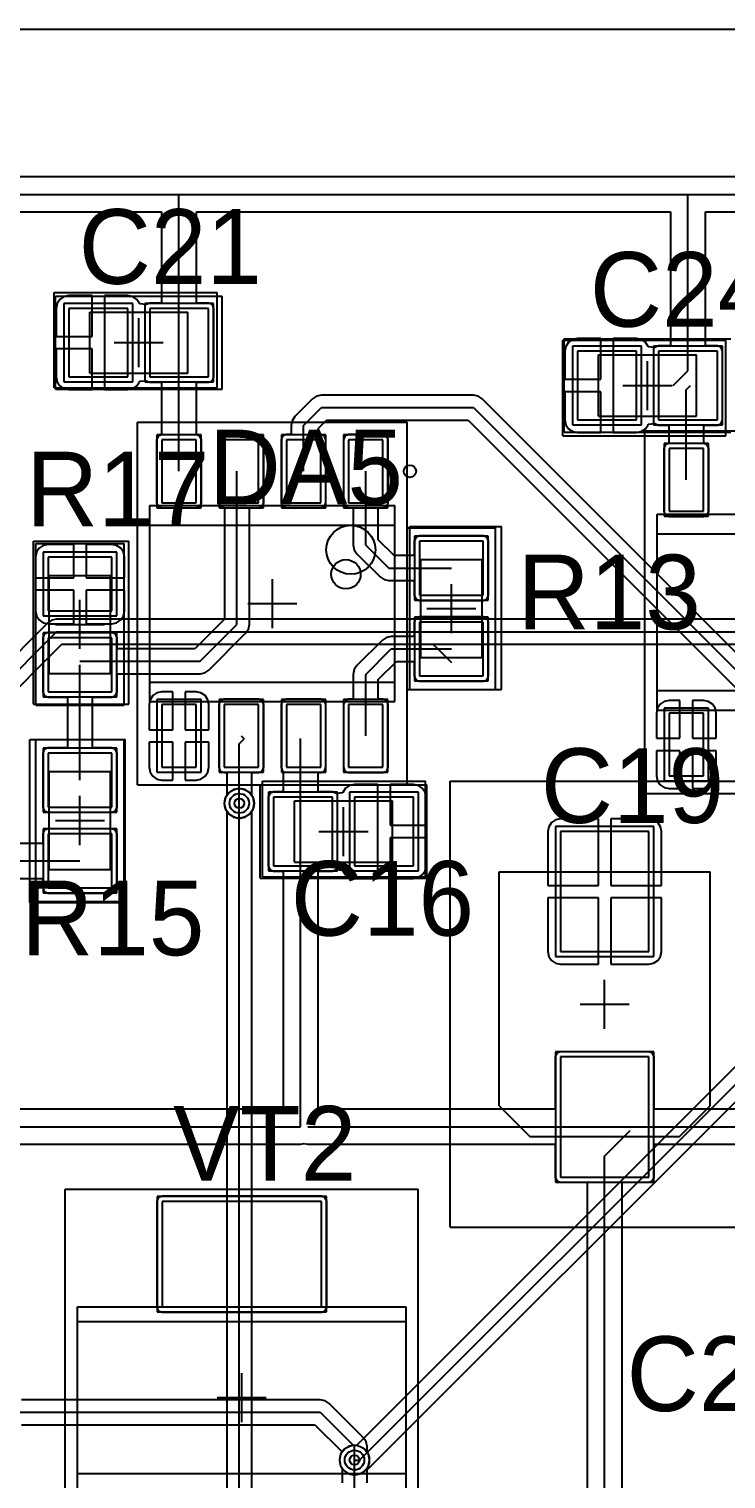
# Model space of a CAD drawing. Header units: millimetres. Extents: x 33 to 142, y 42 to 97.
# Drawn here: x 56.46 to 70.68, y 66.81 to 96.4 of the extents above; entities that cross this region are included whole.
import ezdxf

# ---------------------------------------------------------------- set-up
doc = ezdxf.new("R2010")
doc.units = ezdxf.units.MM
for name, color, linetype in [('BottomLayer', 5, 'Continuous'), ('BottomSolder', 6, 'Continuous'), ('Mechanical13', 56, 'Continuous'), ('Mechanical15', 56, 'Continuous'), ('MultiLayer', 9, 'Continuous'), ('TopLayer', 1, 'Continuous'), ('TopOverlay', 2, 'Continuous'), ('TopPaste', 8, 'Continuous'), ('TopSolder', 216, 'Continuous'), ('ViaHoleLayer', 16, 'Continuous')]:
    doc.layers.add(name, color=color, linetype=linetype)

msp = doc.modelspace()

# ---------------------------------------------------------------- linework, layer by layer
at = {"layer": 'BottomLayer'}
for p, q in [((39.275, 96.4), (94.9, 96.4)), ((56.927, 84.335), (56.845, 84.28)), ((57.025, 84.355), (56.927, 84.335)), ((71.055, 84.355), (57.025, 84.355)), ((56.845, 84.28), (48.032, 75.468)), ((48.212, 75.287), (57.025, 84.1)), ((57.025, 84.1), (72.6, 84.1)), ((48.393, 75.107), (57.131, 83.845)), ((57.131, 83.845), (70.924, 83.845)), ((60.534, 80.816), (60.467, 80.717)), ((60.633, 80.883), (60.534, 80.816)), ((60.75, 80.906), (60.633, 80.883)), ((60.867, 80.883), (60.75, 80.906)), ((60.966, 80.816), (60.867, 80.883)), ((61.033, 80.717), (60.966, 80.816)), ((60.467, 80.717), (60.444, 80.6)), ((60.444, 80.6), (60.467, 80.483)), ((60.467, 80.483), (60.495, 80.441)), ((60.75, 66.5), (60.75, 80.6)), ((61.005, 80.441), (61.033, 80.483)), ((61.056, 80.6), (61.033, 80.717)), ((61.033, 80.483), (61.056, 80.6)), ((60.495, 80.441), (60.495, 66.5)), ((61.005, 66.606), (61.005, 80.441)), ((72.12, 76.481), (63.138, 67.498)), ((63.2, 67.2), (72.375, 76.375)), ((63.38, 67.02), (72.555, 76.195)), ((62.983, 67.483), (62.884, 67.416)), ((63.1, 67.506), (62.983, 67.483)), ((63.138, 67.498), (63.1, 67.506)), ((62.817, 67.317), (62.794, 67.2)), ((62.794, 67.2), (62.817, 67.083)), ((62.884, 67.416), (62.817, 67.317)), ((63.1, 67.2), (63.2, 67.2)), ((62.817, 67.083), (62.884, 66.984)), ((62.884, 66.984), (62.983, 66.917)), ((62.983, 66.917), (63.1, 66.894)), ((63.1, 66.894), (63.217, 66.917)), ((63.217, 66.917), (63.283, 66.962)), ((63.283, 66.962), (63.297, 66.965)), ((63.297, 66.965), (63.38, 67.02))]:
    msp.add_line(p, q, dxfattribs=at)
for centre in [(60.75, 80.6), (63.1, 67.2)]:
    msp.add_circle(centre, 0.2, dxfattribs=at)
at = {"layer": 'BottomSolder'}
for centre in [(60.75, 80.6), (63.1, 67.2)]:
    msp.add_circle(centre, 0.302, dxfattribs=at)
at = {"layer": 'Mechanical13'}
for p, q in [((57.7, 90.625), (59.7, 90.625)), ((57.7, 89.375), (57.7, 90.625)), ((59.7, 89.375), (59.7, 90.625)), ((68.075, 89.75), (70.075, 89.75)), ((68.075, 88.5), (68.075, 89.75)), ((70.075, 88.5), (70.075, 89.75)), ((57.7, 89.375), (59.7, 89.375)), ((68.075, 88.5), (70.075, 88.5)), ((58.925, 82.675), (58.925, 86.675)), ((58.925, 86.675), (63.925, 86.675)), ((63.925, 82.675), (63.925, 86.675)), ((69.27, 82.5), (69.27, 86.5)), ((69.27, 86.5), (74.27, 86.5)), ((64.45, 83.575), (64.45, 85.575)), ((64.45, 85.575), (65.7, 85.575)), ((65.7, 83.575), (65.7, 85.575)), ((56.875, 83.25), (56.875, 85.25)), ((56.875, 85.25), (58.125, 85.25)), ((58.125, 83.25), (58.125, 85.25)), ((64.45, 83.575), (65.7, 83.575)), ((56.875, 83.25), (58.125, 83.25)), ((58.925, 82.675), (63.925, 82.675)), ((69.27, 82.5), (74.27, 82.5)), ((56.875, 81.25), (58.125, 81.25)), ((56.875, 79.25), (56.875, 81.25)), ((58.125, 79.25), (58.125, 81.25)), ((61.875, 80.65), (63.875, 80.65)), ((61.875, 79.4), (61.875, 80.65)), ((63.875, 79.4), (63.875, 80.65)), ((61.875, 79.4), (63.875, 79.4)), ((56.875, 79.25), (58.125, 79.25)), ((66.05, 79.2), (70.35, 79.2)), ((66.05, 74.425), (66.05, 79.2)), ((70.35, 74.425), (70.35, 79.2)), ((66.05, 74.425), (66.675, 73.8)), ((69.725, 73.8), (70.35, 74.425)), ((66.675, 73.8), (69.725, 73.8)), ((57.45, 66.625), (57.45, 70.325)), ((57.45, 70.325), (64.15, 70.325)), ((64.15, 66.625), (64.15, 70.325))]:
    msp.add_line(p, q, dxfattribs=at)
msp.add_circle((63.025, 85.775), 0.5, dxfattribs=at)
at = {"layer": 'Mechanical15'}
for p, q in [((57, 90.95), (60.4, 90.95)), ((57, 89.05), (57, 90.95)), ((60.4, 89.05), (60.4, 90.95)), ((58.7, 89.5), (58.7, 90.5)), ((58.2, 90), (59.2, 90)), ((67.375, 90.075), (70.775, 90.075)), ((67.375, 88.175), (67.375, 90.075)), ((69.075, 88.625), (69.075, 89.625)), ((68.575, 89.125), (69.575, 89.125)), ((57, 89.05), (60.4, 89.05)), ((58.675, 80.975), (58.675, 88.375)), ((58.675, 88.375), (64.175, 88.375)), ((64.175, 80.975), (64.175, 88.375)), ((67.375, 88.175), (70.775, 88.175)), ((69.02, 80.8), (69.02, 88.2)), ((69.02, 88.2), (74.52, 88.2)), ((64.175, 82.925), (64.175, 86.225)), ((64.175, 86.225), (65.975, 86.225)), ((65.975, 82.925), (65.975, 86.225)), ((56.6, 82.6), (56.6, 85.9)), ((56.6, 85.9), (58.4, 85.9)), ((58.4, 82.6), (58.4, 85.9)), ((61.425, 84.175), (61.425, 85.175)), ((65.075, 84.075), (65.075, 85.075)), ((57.5, 83.75), (57.5, 84.75)), ((60.925, 84.675), (61.925, 84.675)), ((64.575, 84.575), (65.575, 84.575)), ((57, 84.25), (58, 84.25)), ((64.175, 82.925), (65.975, 82.925)), ((56.6, 82.6), (58.4, 82.6)), ((56.6, 81.9), (58.4, 81.9)), ((56.6, 78.6), (56.6, 81.9)), ((58.4, 78.6), (58.4, 81.9)), ((58.675, 80.975), (64.175, 80.975)), ((61.175, 80.975), (64.575, 80.975)), ((61.175, 79.075), (61.175, 80.975)), ((64.575, 79.075), (64.575, 80.975)), ((65.05, 71.95), (65.05, 81.05)), ((65.05, 81.05), (71.35, 81.05)), ((69.02, 80.8), (74.52, 80.8)), ((57.5, 79.75), (57.5, 80.75)), ((62.875, 79.525), (62.875, 80.525)), ((57, 80.25), (58, 80.25)), ((62.375, 80.025), (63.375, 80.025)), ((61.175, 79.075), (64.575, 79.075)), ((56.6, 78.6), (58.4, 78.6)), ((68.2, 76), (68.2, 77)), ((67.7, 76.5), (68.7, 76.5)), ((57.2, 64.225), (57.2, 72.725)), ((57.2, 72.725), (64.4, 72.725)), ((64.4, 64.225), (64.4, 72.725)), ((65.05, 71.95), (71.35, 71.95)), ((60.8, 67.975), (60.8, 68.975)), ((60.3, 68.475), (61.3, 68.475))]:
    msp.add_line(p, q, dxfattribs=at)
at = {"layer": 'MultiLayer'}
for centre in [(60.75, 80.6), (63.1, 67.2)]:
    msp.add_circle(centre, 0.2, dxfattribs=at)
at = {"layer": 'TopLayer'}
for p, q in [((39.275, 96.4), (94.9, 96.4)), ((74.475, 93.382), (50.375, 93.382)), ((50.375, 93.025), (59.52, 93.025)), ((59.52, 87.375), (59.52, 93.025)), ((59.52, 93.025), (69.9, 93.025)), ((69.9, 93.025), (74.475, 93.025)), ((69.9, 89.425), (69.9, 93.025)), ((50.523, 92.668), (59.163, 92.668)), ((59.163, 92.668), (59.163, 90.808)), ((59.877, 90.808), (59.877, 92.668)), ((59.877, 92.668), (69.543, 92.668)), ((69.543, 92.668), (69.543, 89.933)), ((70.257, 89.933), (70.257, 92.668)), ((70.257, 92.668), (74.327, 92.668)), ((57.092, 90.883), (57.036, 90.799)), ((57.176, 90.939), (57.092, 90.883)), ((57.275, 90.959), (57.176, 90.939)), ((57.748, 90.959), (57.275, 90.959)), ((57.748, 90.127), (57.748, 90.959)), ((58.475, 90.959), (58.002, 90.959)), ((58.002, 90.959), (58.002, 90)), ((58.574, 90.939), (58.475, 90.959)), ((58.658, 90.883), (58.574, 90.939)), ((58.714, 90.799), (58.658, 90.883)), ((57.036, 90.799), (57.016, 90.7)), ((57.016, 90.7), (57.016, 90.127)), ((58.475, 90.7), (57.275, 90.7)), ((57.275, 90.7), (57.275, 89.3)), ((58.475, 89.3), (58.475, 90.7)), ((58.716, 90.789), (58.714, 90.799)), ((58.848, 90.776), (58.716, 90.789)), ((58.925, 90.808), (58.848, 90.777)), ((58.848, 90.777), (58.848, 90.776)), ((59.163, 90.808), (58.925, 90.808)), ((60.125, 90.7), (58.925, 90.7)), ((58.925, 90.7), (58.925, 89.3)), ((60.125, 90.808), (59.877, 90.808)), ((60.202, 90.777), (60.125, 90.808)), ((60.125, 89.3), (60.125, 90.7)), ((60.233, 90.7), (60.202, 90.777)), ((60.233, 89.3), (60.233, 90.7)), ((57.016, 90.127), (57.748, 90.127)), ((58.002, 90), (58.002, 89.041)), ((67.467, 90.008), (67.411, 89.924)), ((67.551, 90.064), (67.467, 90.008)), ((67.65, 90.084), (67.551, 90.064)), ((68.123, 90.084), (67.65, 90.084)), ((68.123, 89.252), (68.123, 90.084)), ((68.85, 90.084), (68.377, 90.084)), ((68.377, 90.084), (68.377, 89.125)), ((68.949, 90.064), (68.85, 90.084)), ((69.033, 90.008), (68.949, 90.064)), ((69.089, 89.924), (69.033, 90.008)), ((57.748, 89.873), (57.016, 89.873)), ((57.016, 89.873), (57.016, 89.3)), ((57.748, 89.041), (57.748, 89.873)), ((67.411, 89.924), (67.391, 89.825)), ((67.391, 89.825), (67.391, 89.252)), ((68.85, 89.825), (67.65, 89.825)), ((67.65, 89.825), (67.65, 88.425)), ((68.85, 88.425), (68.85, 89.825)), ((69.091, 89.914), (69.089, 89.924)), ((69.223, 89.901), (69.091, 89.914)), ((69.3, 89.933), (69.223, 89.902)), ((69.223, 89.902), (69.223, 89.901)), ((69.543, 89.933), (69.3, 89.933)), ((70.5, 89.825), (69.3, 89.825)), ((69.3, 89.825), (69.3, 88.425)), ((70.5, 89.933), (70.257, 89.933)), ((70.577, 89.902), (70.5, 89.933)), ((70.5, 88.425), (70.5, 89.825)), ((70.608, 89.825), (70.577, 89.902)), ((70.608, 88.425), (70.608, 89.825)), ((69.6, 89.125), (69.9, 89.425)), ((57.016, 89.3), (57.036, 89.201)), ((57.036, 89.201), (57.092, 89.117)), ((57.092, 89.117), (57.176, 89.061)), ((57.176, 89.061), (57.275, 89.041)), ((57.275, 89.3), (58.475, 89.3)), ((58.475, 89.041), (58.574, 89.061)), ((58.574, 89.061), (58.658, 89.117)), ((58.658, 89.117), (58.714, 89.201)), ((58.714, 89.201), (58.716, 89.211)), ((58.716, 89.211), (58.848, 89.224)), ((58.848, 89.224), (58.848, 89.223)), ((58.848, 89.223), (58.925, 89.192)), ((58.925, 89.3), (60.125, 89.3)), ((58.925, 89.192), (59.163, 89.192)), ((59.163, 89.192), (59.163, 88.12)), ((59.877, 88.12), (59.877, 89.192)), ((59.877, 89.192), (60.125, 89.192)), ((60.125, 89.192), (60.202, 89.223)), ((60.202, 89.223), (60.233, 89.3)), ((67.391, 89.252), (68.123, 89.252)), ((68.377, 89.125), (68.377, 88.166)), ((69.865, 89.04), (69.95, 89.125)), ((57.275, 89.041), (57.748, 89.041)), ((58.002, 89.041), (58.475, 89.041)), ((62.245, 88.855), (61.88, 88.49)), ((62.327, 88.91), (62.245, 88.855)), ((62.425, 88.93), (62.327, 88.91)), ((65.525, 88.93), (62.425, 88.93)), ((65.623, 88.91), (65.525, 88.93)), ((65.705, 88.855), (65.623, 88.91)), ((71.315, 83.245), (65.705, 88.855)), ((68.123, 88.998), (67.391, 88.998)), ((67.391, 88.998), (67.391, 88.425)), ((68.123, 88.166), (68.123, 88.998)), ((69.865, 87.2), (69.865, 89.04)), ((61.88, 88.49), (61.825, 88.408)), ((62.06, 88.31), (62.425, 88.675)), ((62.425, 88.675), (65.525, 88.675)), ((65.525, 88.675), (71.135, 83.065)), ((61.825, 88.408), (61.805, 88.31)), ((61.805, 88.31), (61.805, 88.123)), ((62.06, 87.375), (62.06, 88.31)), ((62.361, 88.25), (62.531, 88.42)), ((62.41, 88.123), (62.361, 88.25)), ((62.531, 88.42), (65.419, 88.42)), ((65.419, 88.42), (70.88, 82.959)), ((67.391, 88.425), (67.411, 88.326)), ((67.411, 88.326), (67.467, 88.242)), ((67.467, 88.242), (67.551, 88.186)), ((67.551, 88.186), (67.65, 88.166)), ((67.65, 88.425), (68.85, 88.425)), ((68.85, 88.166), (68.949, 88.186)), ((68.949, 88.186), (69.033, 88.242)), ((69.033, 88.242), (69.089, 88.326)), ((69.089, 88.326), (69.091, 88.336)), ((69.091, 88.336), (69.223, 88.349)), ((69.223, 88.349), (69.223, 88.348)), ((69.223, 88.348), (69.3, 88.317)), ((69.3, 88.425), (70.5, 88.425)), ((69.3, 88.317), (69.508, 88.317)), ((69.508, 88.317), (69.508, 87.945)), ((70.222, 87.945), (70.222, 88.317)), ((70.222, 88.317), (70.5, 88.317)), ((70.5, 88.317), (70.577, 88.348)), ((70.577, 88.348), (70.608, 88.425)), ((59.093, 88.092), (59.062, 88.015)), ((59.062, 88.015), (59.062, 86.735)), ((59.163, 88.12), (59.093, 88.092)), ((59.17, 88.015), (59.17, 86.735)), ((59.87, 88.015), (59.17, 88.015)), ((59.87, 86.735), (59.87, 88.015)), ((59.947, 88.092), (59.877, 88.12)), ((59.978, 88.015), (59.947, 88.092)), ((59.978, 86.735), (59.978, 88.015)), ((60.363, 88.092), (60.332, 88.015)), ((60.332, 88.015), (60.332, 86.735)), ((60.44, 88.123), (60.363, 88.092)), ((61.14, 88.123), (60.44, 88.123)), ((60.44, 88.015), (60.44, 86.735)), ((61.14, 88.015), (60.44, 88.015)), ((61.217, 88.092), (61.14, 88.123)), ((61.14, 86.735), (61.14, 88.015)), ((61.248, 88.015), (61.217, 88.092)), ((61.248, 86.735), (61.248, 88.015)), ((61.633, 88.092), (61.602, 88.015)), ((61.602, 88.015), (61.602, 86.735)), ((61.71, 88.123), (61.633, 88.092)), ((61.805, 88.123), (61.71, 88.123)), ((61.71, 88.015), (61.71, 86.735)), ((62.41, 88.015), (61.71, 88.015)), ((62.487, 88.092), (62.41, 88.123)), ((62.41, 86.735), (62.41, 88.015)), ((62.518, 88.015), (62.487, 88.092)), ((62.518, 86.735), (62.518, 88.015)), ((62.903, 88.092), (62.872, 88.015)), ((62.872, 88.015), (62.872, 86.735)), ((62.98, 88.123), (62.903, 88.092)), ((63.68, 88.123), (62.98, 88.123)), ((62.98, 88.015), (62.98, 86.735)), ((63.68, 88.015), (62.98, 88.015)), ((63.757, 88.092), (63.68, 88.123)), ((63.68, 86.735), (63.68, 88.015)), ((63.788, 88.015), (63.757, 88.092)), ((63.788, 86.735), (63.788, 88.015)), ((67.65, 88.166), (68.123, 88.166)), ((68.377, 88.166), (68.85, 88.166)), ((69.438, 87.917), (69.407, 87.84)), ((69.508, 87.945), (69.438, 87.917)), ((70.292, 87.917), (70.222, 87.945)), ((70.323, 87.84), (70.292, 87.917)), ((69.407, 87.84), (69.407, 86.56)), ((69.515, 87.84), (69.515, 86.56)), ((70.215, 87.84), (69.515, 87.84)), ((70.215, 86.56), (70.215, 87.84)), ((70.323, 86.56), (70.323, 87.84)), ((60.7, 84.25), (60.7, 87.375)), ((63.33, 85.87), (63.33, 87.375)), ((59.062, 86.735), (59.093, 86.658)), ((59.17, 86.735), (59.87, 86.735)), ((59.947, 86.658), (59.978, 86.735)), ((60.332, 86.735), (60.363, 86.658)), ((60.44, 86.735), (61.14, 86.735)), ((61.217, 86.658), (61.248, 86.735)), ((61.602, 86.735), (61.633, 86.658)), ((61.71, 86.735), (62.41, 86.735)), ((62.487, 86.658), (62.518, 86.735)), ((62.872, 86.735), (62.903, 86.658)), ((62.98, 86.735), (63.68, 86.735)), ((63.757, 86.658), (63.788, 86.735)), ((59.093, 86.658), (59.17, 86.627)), ((59.17, 86.627), (59.87, 86.627)), ((59.87, 86.627), (59.947, 86.658)), ((60.363, 86.658), (60.44, 86.627)), ((60.44, 86.627), (60.445, 86.627)), ((60.445, 86.627), (60.445, 84.356)), ((60.955, 84.25), (60.955, 86.627)), ((60.955, 86.627), (61.14, 86.627)), ((61.14, 86.627), (61.217, 86.658)), ((61.633, 86.658), (61.71, 86.627)), ((61.71, 86.627), (62.41, 86.627)), ((62.41, 86.627), (62.487, 86.658)), ((62.903, 86.658), (62.98, 86.627)), ((62.98, 86.627), (63.075, 86.627)), ((63.075, 86.627), (63.075, 85.87)), ((63.585, 85.976), (63.585, 86.627)), ((63.585, 86.627), (63.68, 86.627)), ((63.68, 86.627), (63.757, 86.658)), ((69.407, 86.56), (69.438, 86.483)), ((69.438, 86.483), (69.515, 86.452)), ((69.515, 86.56), (70.215, 86.56)), ((69.515, 86.452), (70.215, 86.452)), ((70.215, 86.452), (70.292, 86.483)), ((70.292, 86.483), (70.323, 86.56)), ((56.667, 85.808), (56.611, 85.724)), ((56.751, 85.864), (56.667, 85.808)), ((56.85, 85.884), (56.751, 85.864)), ((57.373, 85.884), (56.85, 85.884)), ((57.373, 85.202), (57.373, 85.884)), ((58.15, 85.884), (57.627, 85.884)), ((57.627, 85.884), (57.627, 85.202)), ((58.249, 85.864), (58.15, 85.884)), ((58.333, 85.808), (58.249, 85.864)), ((58.389, 85.724), (58.333, 85.808)), ((63.075, 85.87), (63.095, 85.772)), ((63.33, 85.87), (63.8, 85.4)), ((63.906, 85.655), (63.585, 85.976)), ((64.348, 86.027), (64.317, 85.95)), ((64.317, 85.95), (64.317, 85.655)), ((64.425, 86.058), (64.348, 86.027)), ((65.725, 86.058), (64.425, 86.058)), ((65.725, 85.95), (64.425, 85.95)), ((64.425, 85.95), (64.425, 84.85)), ((65.802, 86.027), (65.725, 86.058)), ((65.725, 84.85), (65.725, 85.95)), ((65.833, 85.95), (65.802, 86.027)), ((65.833, 84.85), (65.833, 85.95)), ((56.611, 85.724), (56.591, 85.625)), ((56.591, 85.625), (56.591, 85.202)), ((56.85, 85.625), (56.85, 84.525)), ((58.15, 85.625), (56.85, 85.625)), ((58.15, 84.525), (58.15, 85.625)), ((58.409, 85.625), (58.389, 85.724)), ((58.409, 85.202), (58.409, 85.625)), ((63.095, 85.772), (63.15, 85.69)), ((63.15, 85.69), (63.62, 85.22)), ((64.317, 85.655), (63.906, 85.655)), ((63.62, 85.22), (63.702, 85.165)), ((63.8, 85.4), (65.075, 85.4)), ((56.591, 85.202), (57.373, 85.202)), ((57.373, 84.948), (56.591, 84.948)), ((56.591, 84.948), (56.591, 84.525)), ((57.373, 84.266), (57.373, 84.948)), ((57.627, 85.202), (58.409, 85.202)), ((58.409, 84.948), (57.627, 84.948)), ((57.627, 84.948), (57.627, 84.266)), ((58.409, 84.525), (58.409, 84.948)), ((63.702, 85.165), (63.8, 85.145)), ((63.8, 85.145), (64.317, 85.145)), ((64.317, 85.145), (64.317, 84.85)), ((64.317, 84.85), (64.348, 84.773)), ((64.348, 84.773), (64.425, 84.742)), ((64.425, 84.85), (65.725, 84.85)), ((64.425, 84.742), (65.725, 84.742)), ((65.725, 84.742), (65.802, 84.773)), ((65.802, 84.773), (65.833, 84.85)), ((56.591, 84.525), (56.611, 84.426)), ((56.611, 84.426), (56.667, 84.342)), ((56.667, 84.342), (56.751, 84.286)), ((56.85, 84.525), (58.15, 84.525)), ((58.249, 84.286), (58.333, 84.342)), ((58.333, 84.342), (58.389, 84.426)), ((58.389, 84.426), (58.409, 84.525)), ((60.445, 84.356), (59.844, 83.755)), ((64.348, 84.377), (64.317, 84.3)), ((64.425, 84.408), (64.348, 84.377)), ((65.725, 84.408), (64.425, 84.408)), ((65.802, 84.377), (65.725, 84.408)), ((65.833, 84.3), (65.802, 84.377)), ((56.773, 84.052), (56.742, 83.975)), ((56.751, 84.286), (56.85, 84.266)), ((56.85, 84.083), (56.773, 84.052)), ((56.85, 84.266), (57.373, 84.266)), ((58.15, 84.083), (56.85, 84.083)), ((57.627, 84.266), (58.15, 84.266)), ((58.15, 84.266), (58.249, 84.286)), ((58.227, 84.052), (58.15, 84.083)), ((58.258, 83.975), (58.227, 84.052)), ((59.95, 83.5), (60.7, 84.25)), ((60.13, 83.32), (60.88, 84.07)), ((60.88, 84.07), (60.935, 84.152)), ((60.935, 84.152), (60.955, 84.25)), ((64.317, 84.3), (64.317, 84.005)), ((65.725, 84.3), (64.425, 84.3)), ((64.425, 84.3), (64.425, 83.2)), ((65.725, 83.2), (65.725, 84.3)), ((65.833, 83.2), (65.833, 84.3)), ((56.742, 83.975), (56.742, 82.875)), ((56.85, 83.975), (56.85, 82.875)), ((58.15, 83.975), (56.85, 83.975)), ((58.15, 82.875), (58.15, 83.975)), ((58.258, 83.755), (58.258, 83.975)), ((59.844, 83.755), (58.258, 83.755)), ((63.67, 83.93), (63.15, 83.41)), ((63.33, 83.23), (63.85, 83.75)), ((63.752, 83.985), (63.67, 83.93)), ((63.85, 84.005), (63.752, 83.985)), ((64.317, 84.005), (63.85, 84.005)), ((63.85, 83.75), (64.8, 83.75)), ((64.7, 83.85), (64.8, 83.75)), ((64.8, 83.75), (65.075, 83.75)), ((64.8, 83.75), (65.075, 83.475)), ((57.5, 83.5), (59.95, 83.5)), ((63.585, 83.124), (63.956, 83.495)), ((63.956, 83.495), (64.317, 83.495)), ((64.317, 83.495), (64.317, 83.2)), ((57.5, 81.075), (57.5, 83.425)), ((58.258, 82.875), (58.258, 83.245)), ((58.258, 83.245), (59.95, 83.245)), ((59.95, 83.245), (60.048, 83.265)), ((60.048, 83.265), (60.13, 83.32)), ((63.095, 83.328), (63.075, 83.23)), ((63.075, 83.23), (63.075, 82.723)), ((63.15, 83.41), (63.095, 83.328)), ((63.33, 81.975), (63.33, 83.23)), ((64.317, 83.2), (64.348, 83.123)), ((64.425, 83.2), (65.725, 83.2)), ((65.802, 83.123), (65.833, 83.2)), ((56.742, 82.875), (56.773, 82.798)), ((56.85, 82.875), (58.15, 82.875)), ((58.227, 82.798), (58.258, 82.875)), ((59.071, 82.854), (58.987, 82.798)), ((59.17, 82.874), (59.071, 82.854)), ((59.393, 82.874), (59.17, 82.874)), ((59.393, 82.102), (59.393, 82.874)), ((59.87, 82.874), (59.647, 82.874)), ((59.647, 82.874), (59.647, 82.102)), ((59.969, 82.854), (59.87, 82.874)), ((60.053, 82.798), (59.969, 82.854)), ((63.585, 82.723), (63.585, 83.124)), ((64.348, 83.123), (64.425, 83.092)), ((64.425, 83.092), (65.725, 83.092)), ((65.725, 83.092), (65.802, 83.123)), ((56.773, 82.798), (56.85, 82.767)), ((56.85, 82.767), (57.245, 82.767)), ((57.245, 82.767), (57.245, 81.733)), ((57.755, 81.733), (57.755, 82.767)), ((57.755, 82.767), (58.15, 82.767)), ((58.15, 82.767), (58.227, 82.798)), ((58.931, 82.714), (58.911, 82.615)), ((58.911, 82.615), (58.911, 82.102)), ((58.987, 82.798), (58.931, 82.714)), ((59.17, 82.615), (59.17, 81.335)), ((59.87, 82.615), (59.17, 82.615)), ((59.87, 81.335), (59.87, 82.615)), ((60.109, 82.714), (60.053, 82.798)), ((60.129, 82.615), (60.109, 82.714)), ((60.129, 82.102), (60.129, 82.615)), ((60.363, 82.692), (60.332, 82.615)), ((60.332, 82.615), (60.332, 81.335)), ((60.44, 82.723), (60.363, 82.692)), ((61.14, 82.723), (60.44, 82.723)), ((60.44, 82.615), (60.44, 81.335)), ((61.14, 82.615), (60.44, 82.615)), ((61.217, 82.692), (61.14, 82.723)), ((61.14, 81.335), (61.14, 82.615)), ((61.248, 82.615), (61.217, 82.692)), ((61.248, 81.335), (61.248, 82.615)), ((61.633, 82.692), (61.602, 82.615)), ((61.602, 82.615), (61.602, 81.335)), ((61.71, 82.723), (61.633, 82.692)), ((62.41, 82.723), (61.71, 82.723)), ((61.71, 82.615), (61.71, 81.335)), ((62.41, 82.615), (61.71, 82.615)), ((62.487, 82.692), (62.41, 82.723)), ((62.41, 81.335), (62.41, 82.615)), ((62.518, 82.615), (62.487, 82.692)), ((62.518, 81.335), (62.518, 82.615)), ((62.903, 82.692), (62.872, 82.615)), ((62.872, 82.615), (62.872, 81.335)), ((62.98, 82.723), (62.903, 82.692)), ((63.075, 82.723), (62.98, 82.723)), ((62.98, 82.615), (62.98, 81.335)), ((63.68, 82.615), (62.98, 82.615)), ((63.68, 82.723), (63.585, 82.723)), ((63.757, 82.692), (63.68, 82.723)), ((63.68, 81.335), (63.68, 82.615)), ((63.788, 82.615), (63.757, 82.692)), ((63.788, 81.335), (63.788, 82.615)), ((69.332, 82.623), (69.276, 82.539)), ((69.416, 82.679), (69.332, 82.623)), ((69.515, 82.699), (69.416, 82.679)), ((69.738, 82.699), (69.515, 82.699)), ((69.738, 81.927), (69.738, 82.699)), ((70.215, 82.699), (69.992, 82.699)), ((69.992, 82.699), (69.992, 81.927)), ((70.314, 82.679), (70.215, 82.699)), ((70.398, 82.623), (70.314, 82.679)), ((70.454, 82.539), (70.398, 82.623)), ((69.276, 82.539), (69.256, 82.44)), ((69.256, 82.44), (69.256, 81.927)), ((69.515, 82.44), (69.515, 81.16)), ((70.215, 82.44), (69.515, 82.44)), ((70.215, 81.16), (70.215, 82.44)), ((70.474, 82.44), (70.454, 82.539)), ((70.474, 81.927), (70.474, 82.44)), ((58.911, 82.102), (59.393, 82.102)), ((59.647, 82.102), (60.129, 82.102)), ((60.79, 81.975), (60.85, 81.915)), ((56.773, 81.702), (56.742, 81.625)), ((56.85, 81.733), (56.773, 81.702)), ((57.245, 81.733), (56.85, 81.733)), ((58.15, 81.733), (57.755, 81.733)), ((58.227, 81.702), (58.15, 81.733)), ((58.258, 81.625), (58.227, 81.702)), ((59.393, 81.848), (58.911, 81.848)), ((58.911, 81.848), (58.911, 81.335)), ((59.393, 81.076), (59.393, 81.848)), ((60.129, 81.848), (59.647, 81.848)), ((59.647, 81.848), (59.647, 81.076)), ((60.129, 81.335), (60.129, 81.848)), ((60.75, 81.815), (60.85, 81.915)), ((60.75, 80.6), (60.75, 81.815)), ((62, 74), (62, 81.925)), ((69.256, 81.927), (69.738, 81.927)), ((69.738, 81.673), (69.256, 81.673)), ((69.256, 81.673), (69.256, 81.16)), ((69.738, 80.901), (69.738, 81.673)), ((69.992, 81.927), (70.474, 81.927)), ((70.474, 81.673), (69.992, 81.673)), ((69.992, 81.673), (69.992, 80.901)), ((70.474, 81.16), (70.474, 81.673)), ((56.742, 81.625), (56.742, 80.525)), ((58.15, 81.625), (56.85, 81.625)), ((56.85, 81.625), (56.85, 80.525)), ((58.15, 80.525), (58.15, 81.625)), ((58.258, 80.525), (58.258, 81.625)), ((58.911, 81.335), (58.931, 81.236)), ((58.931, 81.236), (58.987, 81.152)), ((58.987, 81.152), (59.071, 81.096)), ((59.071, 81.096), (59.17, 81.076)), ((59.17, 81.335), (59.87, 81.335)), ((59.17, 81.076), (59.393, 81.076)), ((59.647, 81.076), (59.87, 81.076)), ((59.87, 81.076), (59.969, 81.096)), ((59.969, 81.096), (60.053, 81.152)), ((60.053, 81.152), (60.109, 81.236)), ((60.109, 81.236), (60.129, 81.335)), ((60.332, 81.335), (60.363, 81.258)), ((60.363, 81.258), (60.44, 81.227)), ((60.44, 81.335), (61.14, 81.335)), ((60.44, 81.227), (60.495, 81.227)), ((60.495, 81.227), (60.495, 80.759)), ((61.005, 80.759), (61.005, 81.227)), ((61.005, 81.227), (61.14, 81.227)), ((61.14, 81.227), (61.217, 81.258)), ((61.217, 81.258), (61.248, 81.335)), ((61.602, 81.335), (61.633, 81.258)), ((61.633, 81.258), (61.643, 81.254)), ((61.643, 81.254), (61.643, 80.833)), ((61.71, 81.335), (62.41, 81.335)), ((62.357, 80.833), (62.357, 81.227)), ((62.357, 81.227), (62.41, 81.227)), ((62.41, 81.227), (62.487, 81.258)), ((62.487, 81.258), (62.518, 81.335)), ((62.872, 81.335), (62.903, 81.258)), ((62.903, 81.258), (62.98, 81.227)), ((62.98, 81.335), (63.68, 81.335)), ((62.98, 81.227), (63.68, 81.227)), ((63.68, 81.227), (63.757, 81.258)), ((63.757, 81.258), (63.788, 81.335)), ((69.256, 81.16), (69.276, 81.061)), ((69.515, 81.16), (70.215, 81.16)), ((70.454, 81.061), (70.474, 81.16)), ((61.373, 80.802), (61.342, 80.725)), ((61.45, 80.833), (61.373, 80.802)), ((61.643, 80.833), (61.45, 80.833)), ((62.65, 80.833), (62.357, 80.833)), ((62.727, 80.802), (62.65, 80.833)), ((62.859, 80.814), (62.727, 80.801)), ((62.727, 80.801), (62.727, 80.802)), ((62.861, 80.824), (62.859, 80.814)), ((62.917, 80.908), (62.861, 80.824)), ((63.001, 80.964), (62.917, 80.908)), ((63.1, 80.984), (63.001, 80.964)), ((63.573, 80.984), (63.1, 80.984)), ((63.573, 80.025), (63.573, 80.984)), ((64.3, 80.984), (63.827, 80.984)), ((63.827, 80.984), (63.827, 80.152)), ((64.399, 80.964), (64.3, 80.984)), ((64.483, 80.908), (64.399, 80.964)), ((64.539, 80.824), (64.483, 80.908)), ((64.559, 80.725), (64.539, 80.824)), ((69.276, 81.061), (69.332, 80.977)), ((69.332, 80.977), (69.416, 80.921)), ((69.416, 80.921), (69.515, 80.901)), ((69.515, 80.901), (69.738, 80.901)), ((69.992, 80.901), (70.215, 80.901)), ((70.215, 80.901), (70.314, 80.921)), ((70.314, 80.921), (70.398, 80.977)), ((70.398, 80.977), (70.454, 81.061)), ((56.742, 80.525), (56.773, 80.448)), ((56.85, 80.525), (58.15, 80.525)), ((58.227, 80.448), (58.258, 80.525)), ((60.467, 80.717), (60.444, 80.6)), ((60.444, 80.6), (60.467, 80.483)), ((60.495, 80.759), (60.467, 80.717)), ((60.467, 80.483), (60.534, 80.384)), ((60.966, 80.384), (61.033, 80.483)), ((61.033, 80.717), (61.005, 80.759)), ((61.056, 80.6), (61.033, 80.717)), ((61.033, 80.483), (61.056, 80.6)), ((61.342, 80.725), (61.342, 79.325)), ((62.65, 80.725), (61.45, 80.725)), ((61.45, 80.725), (61.45, 79.325)), ((62.65, 79.325), (62.65, 80.725)), ((64.3, 80.725), (63.1, 80.725)), ((63.1, 80.725), (63.1, 79.325)), ((64.3, 79.325), (64.3, 80.725)), ((64.559, 80.152), (64.559, 80.725)), ((56.773, 80.448), (56.85, 80.417)), ((56.85, 80.417), (58.15, 80.417)), ((58.15, 80.417), (58.227, 80.448)), ((60.534, 80.384), (60.633, 80.317)), ((60.633, 80.317), (60.75, 80.294)), ((60.75, 80.294), (60.867, 80.317)), ((60.867, 80.317), (60.966, 80.384)), ((67.117, 80.208), (67.061, 80.124)), ((67.201, 80.264), (67.117, 80.208)), ((67.3, 80.284), (67.201, 80.264)), ((68.073, 80.284), (67.3, 80.284)), ((68.073, 78.927), (68.073, 80.284)), ((69.1, 80.284), (68.327, 80.284)), ((68.327, 80.284), (68.327, 78.927)), ((69.199, 80.264), (69.1, 80.284)), ((69.283, 80.208), (69.199, 80.264)), ((69.339, 80.124), (69.283, 80.208)), ((56.773, 80.052), (56.742, 79.975)), ((56.742, 79.975), (56.742, 79.782)), ((56.85, 80.083), (56.773, 80.052)), ((58.15, 80.083), (56.85, 80.083)), ((58.15, 79.975), (56.85, 79.975)), ((56.85, 79.975), (56.85, 78.875)), ((58.227, 80.052), (58.15, 80.083)), ((58.15, 78.875), (58.15, 79.975)), ((58.258, 79.975), (58.227, 80.052)), ((58.258, 78.875), (58.258, 79.975)), ((63.573, 79.066), (63.573, 80.025)), ((63.827, 80.152), (64.559, 80.152)), ((64.559, 79.898), (63.827, 79.898)), ((63.827, 79.898), (63.827, 79.066)), ((64.559, 79.325), (64.559, 79.898)), ((67.061, 80.124), (67.041, 80.025)), ((67.041, 80.025), (67.041, 78.927)), ((69.1, 80.025), (67.3, 80.025)), ((67.3, 80.025), (67.3, 77.575)), ((69.1, 77.575), (69.1, 80.025)), ((69.359, 80.025), (69.339, 80.124)), ((69.359, 78.927), (69.359, 80.025)), ((56.742, 79.782), (49.682, 79.782)), ((49.45, 79.425), (57.5, 79.425)), ((61.342, 79.325), (61.373, 79.248)), ((61.45, 79.325), (62.65, 79.325)), ((63.1, 79.325), (64.3, 79.325)), ((64.539, 79.226), (64.559, 79.325)), ((49.682, 79.068), (56.742, 79.068)), ((56.742, 79.068), (56.742, 78.875)), ((61.373, 79.248), (61.45, 79.217)), ((61.45, 79.217), (61.643, 79.217)), ((61.643, 79.217), (61.643, 74.357)), ((62.357, 74.357), (62.357, 79.217)), ((62.357, 79.217), (62.65, 79.217)), ((62.65, 79.217), (62.727, 79.248)), ((62.727, 79.248), (62.727, 79.249)), ((62.727, 79.249), (62.859, 79.236)), ((62.859, 79.236), (62.861, 79.226)), ((62.861, 79.226), (62.917, 79.142)), ((62.917, 79.142), (63.001, 79.086)), ((63.001, 79.086), (63.1, 79.066)), ((63.1, 79.066), (63.573, 79.066)), ((63.827, 79.066), (64.3, 79.066)), ((64.3, 79.066), (64.399, 79.086)), ((64.399, 79.086), (64.483, 79.142)), ((64.483, 79.142), (64.539, 79.226)), ((56.742, 78.875), (56.773, 78.798)), ((56.773, 78.798), (56.85, 78.767)), ((56.85, 78.875), (58.15, 78.875)), ((56.85, 78.767), (58.15, 78.767)), ((58.15, 78.767), (58.227, 78.798)), ((58.227, 78.798), (58.258, 78.875)), ((67.041, 78.927), (68.073, 78.927)), ((68.327, 78.927), (69.359, 78.927)), ((68.073, 78.673), (67.041, 78.673)), ((67.041, 78.673), (67.041, 77.575)), ((68.073, 77.316), (68.073, 78.673)), ((69.359, 78.673), (68.327, 78.673)), ((68.327, 78.673), (68.327, 77.316)), ((69.359, 77.575), (69.359, 78.673)), ((67.041, 77.575), (67.061, 77.476)), ((67.3, 77.575), (69.1, 77.575)), ((69.339, 77.476), (69.359, 77.575)), ((67.061, 77.476), (67.117, 77.392)), ((67.117, 77.392), (67.201, 77.336)), ((67.201, 77.336), (67.3, 77.316)), ((67.3, 77.316), (68.073, 77.316)), ((68.327, 77.316), (69.1, 77.316)), ((69.1, 77.316), (69.199, 77.336)), ((69.199, 77.336), (69.283, 77.392)), ((69.283, 77.392), (69.339, 77.476)), ((67.223, 75.502), (67.192, 75.425)), ((67.3, 75.533), (67.223, 75.502)), ((69.1, 75.533), (67.3, 75.533)), ((69.177, 75.502), (69.1, 75.533)), ((69.208, 75.425), (69.177, 75.502)), ((67.192, 75.425), (67.192, 74.357)), ((69.1, 75.425), (67.3, 75.425)), ((67.3, 75.425), (67.3, 72.975)), ((69.1, 72.975), (69.1, 75.425)), ((69.208, 74.357), (69.208, 75.425)), ((61.643, 74.357), (49.682, 74.357)), ((67.192, 74.357), (62.357, 74.357)), ((72.068, 74.357), (69.208, 74.357)), ((49.325, 74), (62, 74)), ((62.15, 74), (72.424, 74)), ((68.2, 73.4), (68.725, 73.925)), ((49.682, 73.643), (62, 73.643)), ((62, 73.643), (62.075, 73.658)), ((62.075, 73.658), (62.15, 73.643)), ((62.15, 73.643), (67.192, 73.643)), ((67.192, 73.643), (67.192, 72.975)), ((68.2, 60.7), (68.2, 73.4)), ((69.208, 72.975), (69.208, 73.643)), ((69.208, 73.643), (72.068, 73.643)), ((67.192, 72.975), (67.223, 72.898)), ((67.223, 72.898), (67.3, 72.867)), ((67.3, 72.975), (69.1, 72.975)), ((67.3, 72.867), (67.843, 72.867)), ((67.843, 72.867), (67.843, 60.848)), ((68.557, 60.7), (68.557, 72.867)), ((68.557, 72.867), (69.1, 72.867)), ((69.1, 72.867), (69.177, 72.898)), ((69.177, 72.898), (69.208, 72.975)), ((59.098, 72.552), (59.067, 72.475)), ((59.175, 72.583), (59.098, 72.552)), ((62.425, 72.583), (59.175, 72.583)), ((62.502, 72.552), (62.425, 72.583)), ((62.533, 72.475), (62.502, 72.552)), ((59.067, 72.475), (59.067, 70.325)), ((62.425, 72.475), (59.175, 72.475)), ((59.175, 72.475), (59.175, 70.325)), ((62.425, 70.325), (62.425, 72.475)), ((62.533, 70.325), (62.533, 72.475)), ((59.067, 70.325), (59.098, 70.248)), ((59.098, 70.248), (59.175, 70.217)), ((59.175, 70.325), (62.425, 70.325)), ((59.175, 70.217), (62.425, 70.217)), ((62.425, 70.217), (62.502, 70.248)), ((62.502, 70.248), (62.533, 70.325)), ((62.4, 68.43), (56.309, 68.43)), ((62.498, 68.41), (62.4, 68.43)), ((62.58, 68.355), (62.498, 68.41)), ((63.28, 67.655), (62.58, 68.355)), ((56.15, 68.175), (62.4, 68.175)), ((62.4, 68.175), (63.1, 67.475)), ((56.309, 67.92), (62.294, 67.92)), ((62.294, 67.92), (62.845, 67.369)), ((63.1, 67.2), (63.1, 67.475)), ((63.335, 67.573), (63.28, 67.655)), ((63.355, 67.475), (63.335, 67.573)), ((63.355, 67.359), (63.355, 67.475)), ((62.817, 67.317), (62.794, 67.2)), ((62.794, 67.2), (62.817, 67.083)), ((62.845, 67.359), (62.817, 67.317)), ((62.845, 67.369), (62.845, 67.359)), ((63.1, 65.55), (63.1, 67.2)), ((63.383, 67.317), (63.355, 67.359)), ((63.406, 67.2), (63.383, 67.317)), ((63.383, 67.083), (63.406, 67.2)), ((62.817, 67.083), (62.845, 67.041)), ((62.845, 67.041), (62.845, 66.733)), ((63.355, 67.041), (63.383, 67.083)), ((63.355, 66.733), (63.355, 67.041))]:
    msp.add_line(p, q, dxfattribs=at)
for centre in [(60.75, 80.6), (63.1, 67.2)]:
    msp.add_circle(centre, 0.2, dxfattribs=at)
at = {"layer": 'TopOverlay'}
for p, q in [((39.275, 96.4), (142.075, 96.4)), ((56.975, 91.025), (60.3, 91.025)), ((56.975, 89.075), (56.975, 91.025)), ((60.3, 89.075), (60.3, 91.025)), ((67.35, 88.1), (67.35, 90.05)), ((67.35, 90.05), (70.675, 90.05)), ((70.675, 88.1), (70.675, 90.05)), ((56.975, 89.075), (60.3, 89.075)), ((67.35, 88.1), (70.675, 88.1)), ((58.925, 83.075), (58.925, 86.275)), ((58.925, 86.275), (63.925, 86.275)), ((63.925, 83.075), (63.925, 86.275)), ((64.225, 86.25), (66.1, 86.25)), ((64.225, 82.925), (64.225, 86.25)), ((66.1, 82.925), (66.1, 86.25)), ((69.27, 82.9), (69.27, 86.1)), ((69.27, 86.1), (74.27, 86.1)), ((56.55, 85.95), (58.5, 85.95)), ((56.55, 82.625), (56.55, 85.95)), ((58.5, 82.625), (58.5, 85.95)), ((58.925, 83.075), (63.925, 83.075)), ((64.225, 82.925), (66.1, 82.925)), ((69.27, 82.9), (74.27, 82.9)), ((56.55, 82.625), (58.5, 82.625)), ((56.475, 81.9), (58.425, 81.9)), ((56.475, 78.575), (56.475, 81.9)), ((58.425, 78.575), (58.425, 81.9)), ((61.225, 81.05), (64.55, 81.05)), ((61.225, 79.1), (61.225, 81.05)), ((64.55, 79.1), (64.55, 81.05)), ((61.225, 79.1), (64.55, 79.1)), ((66.05, 79.2), (67, 79.2)), ((66.05, 74.425), (66.05, 79.2)), ((69.4, 79.2), (70.35, 79.2)), ((70.35, 74.425), (70.35, 79.2)), ((56.475, 78.575), (58.425, 78.575)), ((66.05, 74.425), (66.675, 73.8)), ((69.725, 73.8), (70.35, 74.425)), ((66.675, 73.8), (67, 73.8)), ((69.4, 73.8), (69.725, 73.8)), ((57.45, 66.925), (57.45, 70.025)), ((57.45, 70.025), (64.15, 70.025)), ((64.15, 66.925), (64.15, 70.025)), ((57.45, 66.925), (64.15, 66.925))]:
    msp.add_line(p, q, dxfattribs=at)
for centre, radius in [((64.23, 87.375), 0.125), ((62.925, 85.275), 0.3)]:
    msp.add_circle(centre, radius, dxfattribs=at)
at = {"layer": 'TopPaste'}
for p, q in [((58.475, 90.7), (57.275, 90.7)), ((57.275, 90.7), (57.275, 89.3)), ((58.475, 89.3), (58.475, 90.7)), ((60.125, 90.7), (58.925, 90.7)), ((58.925, 90.7), (58.925, 89.3)), ((60.125, 89.3), (60.125, 90.7)), ((68.85, 89.825), (67.65, 89.825)), ((67.65, 89.825), (67.65, 88.425)), ((68.85, 88.425), (68.85, 89.825)), ((70.5, 89.825), (69.3, 89.825)), ((69.3, 89.825), (69.3, 88.425)), ((70.5, 88.425), (70.5, 89.825)), ((57.275, 89.3), (58.475, 89.3)), ((58.925, 89.3), (60.125, 89.3)), ((67.65, 88.425), (68.85, 88.425)), ((69.3, 88.425), (70.5, 88.425)), ((59.17, 88.015), (59.17, 86.735)), ((59.87, 88.015), (59.17, 88.015)), ((59.87, 86.735), (59.87, 88.015)), ((60.44, 88.015), (60.44, 86.735)), ((61.14, 88.015), (60.44, 88.015)), ((61.14, 86.735), (61.14, 88.015)), ((61.71, 88.015), (61.71, 86.735)), ((62.41, 88.015), (61.71, 88.015)), ((62.41, 86.735), (62.41, 88.015)), ((62.98, 88.015), (62.98, 86.735)), ((63.68, 88.015), (62.98, 88.015)), ((63.68, 86.735), (63.68, 88.015)), ((69.515, 87.84), (69.515, 86.56)), ((70.215, 87.84), (69.515, 87.84)), ((70.215, 86.56), (70.215, 87.84)), ((59.17, 86.735), (59.87, 86.735)), ((60.44, 86.735), (61.14, 86.735)), ((61.71, 86.735), (62.41, 86.735)), ((62.98, 86.735), (63.68, 86.735)), ((69.515, 86.56), (70.215, 86.56)), ((65.725, 85.95), (64.425, 85.95)), ((64.425, 85.95), (64.425, 84.85)), ((65.725, 84.85), (65.725, 85.95)), ((56.85, 85.625), (56.85, 84.525)), ((58.15, 85.625), (56.85, 85.625)), ((58.15, 84.525), (58.15, 85.625)), ((64.425, 84.85), (65.725, 84.85)), ((56.85, 84.525), (58.15, 84.525)), ((65.725, 84.3), (64.425, 84.3)), ((64.425, 84.3), (64.425, 83.2)), ((65.725, 83.2), (65.725, 84.3)), ((56.85, 83.975), (56.85, 82.875)), ((58.15, 83.975), (56.85, 83.975)), ((58.15, 82.875), (58.15, 83.975)), ((64.425, 83.2), (65.725, 83.2)), ((56.85, 82.875), (58.15, 82.875)), ((59.17, 82.615), (59.17, 81.335)), ((59.87, 82.615), (59.17, 82.615)), ((59.87, 81.335), (59.87, 82.615)), ((60.44, 82.615), (60.44, 81.335)), ((61.14, 82.615), (60.44, 82.615)), ((61.14, 81.335), (61.14, 82.615)), ((61.71, 82.615), (61.71, 81.335)), ((62.41, 82.615), (61.71, 82.615)), ((62.41, 81.335), (62.41, 82.615)), ((62.98, 82.615), (62.98, 81.335)), ((63.68, 82.615), (62.98, 82.615)), ((63.68, 81.335), (63.68, 82.615)), ((69.515, 82.44), (69.515, 81.16)), ((70.215, 82.44), (69.515, 82.44)), ((70.215, 81.16), (70.215, 82.44)), ((58.15, 81.625), (56.85, 81.625)), ((56.85, 81.625), (56.85, 80.525)), ((58.15, 80.525), (58.15, 81.625)), ((59.17, 81.335), (59.87, 81.335)), ((60.44, 81.335), (61.14, 81.335)), ((61.71, 81.335), (62.41, 81.335)), ((62.98, 81.335), (63.68, 81.335)), ((69.515, 81.16), (70.215, 81.16)), ((56.85, 80.525), (58.15, 80.525)), ((62.65, 80.725), (61.45, 80.725)), ((61.45, 80.725), (61.45, 79.325)), ((62.65, 79.325), (62.65, 80.725)), ((64.3, 80.725), (63.1, 80.725)), ((63.1, 80.725), (63.1, 79.325)), ((64.3, 79.325), (64.3, 80.725)), ((58.15, 79.975), (56.85, 79.975)), ((56.85, 79.975), (56.85, 78.875)), ((58.15, 78.875), (58.15, 79.975)), ((69.1, 80.025), (67.3, 80.025)), ((67.3, 80.025), (67.3, 77.575)), ((69.1, 77.575), (69.1, 80.025)), ((61.45, 79.325), (62.65, 79.325)), ((63.1, 79.325), (64.3, 79.325)), ((56.85, 78.875), (58.15, 78.875)), ((67.3, 77.575), (69.1, 77.575)), ((69.1, 75.425), (67.3, 75.425)), ((67.3, 75.425), (67.3, 72.975)), ((69.1, 72.975), (69.1, 75.425)), ((67.3, 72.975), (69.1, 72.975)), ((62.425, 72.475), (59.175, 72.475)), ((59.175, 72.475), (59.175, 70.325)), ((62.425, 70.325), (62.425, 72.475)), ((59.175, 70.325), (62.425, 70.325))]:
    msp.add_line(p, q, dxfattribs=at)
at = {"layer": 'TopSolder'}
for p, q in [((58.577, 90.802), (57.173, 90.802)), ((57.173, 90.802), (57.173, 89.198)), ((58.577, 89.198), (58.577, 90.802)), ((60.227, 90.802), (58.823, 90.802)), ((58.823, 90.802), (58.823, 89.198)), ((60.227, 89.198), (60.227, 90.802)), ((68.952, 89.927), (67.548, 89.927)), ((67.548, 89.927), (67.548, 88.323)), ((68.952, 88.323), (68.952, 89.927)), ((70.602, 89.927), (69.198, 89.927)), ((69.198, 89.927), (69.198, 88.323)), ((70.602, 88.323), (70.602, 89.927)), ((57.173, 89.198), (58.577, 89.198)), ((58.823, 89.198), (60.227, 89.198)), ((67.548, 88.323), (68.952, 88.323)), ((69.198, 88.323), (70.602, 88.323)), ((59.068, 88.117), (59.068, 86.633)), ((59.972, 88.117), (59.068, 88.117)), ((59.972, 86.633), (59.972, 88.117)), ((60.338, 88.117), (60.338, 86.633)), ((61.242, 88.117), (60.338, 88.117)), ((61.242, 86.633), (61.242, 88.117)), ((61.608, 88.117), (61.608, 86.633)), ((62.512, 88.117), (61.608, 88.117)), ((62.512, 86.633), (62.512, 88.117)), ((62.878, 88.117), (62.878, 86.633)), ((63.782, 88.117), (62.878, 88.117)), ((63.782, 86.633), (63.782, 88.117)), ((69.413, 87.942), (69.413, 86.458)), ((70.317, 87.942), (69.413, 87.942)), ((70.317, 86.458), (70.317, 87.942)), ((59.068, 86.633), (59.972, 86.633)), ((60.338, 86.633), (61.242, 86.633)), ((61.608, 86.633), (62.512, 86.633)), ((62.878, 86.633), (63.782, 86.633)), ((69.413, 86.458), (70.317, 86.458)), ((65.827, 86.052), (64.323, 86.052)), ((64.323, 86.052), (64.323, 84.748)), ((65.827, 84.748), (65.827, 86.052)), ((56.748, 85.727), (56.748, 84.423)), ((58.252, 85.727), (56.748, 85.727)), ((58.252, 84.423), (58.252, 85.727)), ((64.323, 84.748), (65.827, 84.748)), ((56.748, 84.423), (58.252, 84.423)), ((65.827, 84.402), (64.323, 84.402)), ((64.323, 84.402), (64.323, 83.098)), ((65.827, 83.098), (65.827, 84.402)), ((56.748, 84.077), (56.748, 82.773)), ((58.252, 84.077), (56.748, 84.077)), ((58.252, 82.773), (58.252, 84.077)), ((64.323, 83.098), (65.827, 83.098)), ((56.748, 82.773), (58.252, 82.773)), ((59.068, 82.717), (59.068, 81.233)), ((59.972, 82.717), (59.068, 82.717)), ((59.972, 81.233), (59.972, 82.717)), ((60.338, 82.717), (60.338, 81.233)), ((61.242, 82.717), (60.338, 82.717)), ((61.242, 81.233), (61.242, 82.717)), ((61.608, 82.717), (61.608, 81.233)), ((62.512, 82.717), (61.608, 82.717)), ((62.512, 81.233), (62.512, 82.717)), ((62.878, 82.717), (62.878, 81.233)), ((63.782, 82.717), (62.878, 82.717)), ((63.782, 81.233), (63.782, 82.717)), ((69.413, 82.542), (69.413, 81.058)), ((70.317, 82.542), (69.413, 82.542)), ((70.317, 81.058), (70.317, 82.542)), ((58.252, 81.727), (56.748, 81.727)), ((56.748, 81.727), (56.748, 80.423)), ((58.252, 80.423), (58.252, 81.727)), ((59.068, 81.233), (59.972, 81.233)), ((60.338, 81.233), (61.242, 81.233)), ((61.608, 81.233), (62.512, 81.233)), ((62.878, 81.233), (63.782, 81.233)), ((62.752, 80.827), (61.348, 80.827)), ((61.348, 80.827), (61.348, 79.223)), ((62.752, 79.223), (62.752, 80.827)), ((64.402, 80.827), (62.998, 80.827)), ((62.998, 80.827), (62.998, 79.223)), ((64.402, 79.223), (64.402, 80.827)), ((69.413, 81.058), (70.317, 81.058)), ((56.748, 80.423), (58.252, 80.423)), ((58.252, 80.077), (56.748, 80.077)), ((56.748, 80.077), (56.748, 78.773)), ((58.252, 78.773), (58.252, 80.077)), ((69.202, 80.127), (67.198, 80.127)), ((67.198, 80.127), (67.198, 77.473)), ((69.202, 77.473), (69.202, 80.127)), ((61.348, 79.223), (62.752, 79.223)), ((62.998, 79.223), (64.402, 79.223)), ((56.748, 78.773), (58.252, 78.773)), ((67.198, 77.473), (69.202, 77.473)), ((69.202, 75.527), (67.198, 75.527)), ((67.198, 75.527), (67.198, 72.873)), ((69.202, 72.873), (69.202, 75.527)), ((67.198, 72.873), (69.202, 72.873)), ((62.527, 72.577), (59.073, 72.577)), ((59.073, 72.577), (59.073, 70.223)), ((62.527, 70.223), (62.527, 72.577)), ((59.073, 70.223), (62.527, 70.223))]:
    msp.add_line(p, q, dxfattribs=at)
for centre in [(60.75, 80.6), (63.1, 67.2)]:
    msp.add_circle(centre, 0.302, dxfattribs=at)
at = {"layer": 'ViaHoleLayer'}
for centre in [(60.75, 80.6), (63.1, 67.2)]:
    msp.add_circle(centre, 0.1, dxfattribs=at)

# ---------------------------------------------------------------- texts
at = {"layer": 'TopOverlay'}
for s, p in [('C21', (57.475, 91.2)), ('C24', (67.9, 90.325)), ('DA5', (60.125, 86.7)), ('R17', (56.4, 86.25)), ('R13', (66.425, 84.15)), ('С19', (66.9, 80.2)), ('C16', (61.8, 77.9)), ('R15', (56.3, 77.5)), ('VT2', (59.4, 72.9)), ('C29', (68.65, 68.2))]:
    msp.add_text(s, height=1.524, dxfattribs=at).set_placement(p)

doc.saveas('drawing.dxf')
